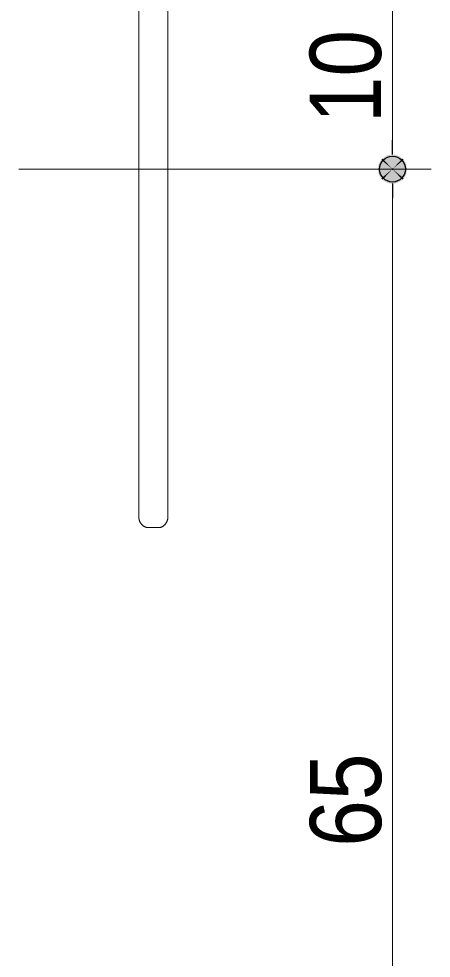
# Model space of a CAD drawing. Units: millimetres, scale not verified. Extents: x -4547 to 4547, y -2284 to 2284.
# Drawn here: x 987.1 to 1146.8, y 46.8 to 410.4 of the extents above; entities that cross this region are included whole.
import ezdxf
from ezdxf.enums import TextEntityAlignment as Align

# ---------------------------------------------------------------- set-up
doc = ezdxf.new("R2010")
doc.units = ezdxf.units.MM
doc.header["$LTSCALE"] = 20
doc.header["$PDMODE"] = 32
doc.header["$PDSIZE"] = 10
for name, color, linetype, lineweight in [('0-1_3一般', 7, 'Continuous', 15), ('0-3_0', 7, 'Continuous', 25), ('0-5_2寸法-1', 7, 'Continuous', 15)]:
    doc.layers.add(name, color=color, linetype=linetype, lineweight=lineweight)
doc.layers.add('0-4_Defpoints', color=7, linetype='Continuous')
doc.styles.add('ＭＳ Ｐゴシック', font='')
doc.styles.get('ＭＳ Ｐゴシック').set_extended_font_data('MS PGothic')

# ---------------------------------------------------------------- blocks, each defined once
blk = doc.blocks.new('グループ-54')
at = {"layer": '0-1_3一般', "lineweight": 5}
for p, q in [((47483.7, 13868.6), (47483.7, 4418.6)), ((47708.7, 4418.6), (47708.7, 13868.6)), ((47483.7, 4343.6), (47483.7, 4418.6)), ((47708.7, 4418.6), (47708.7, 4343.6)), ((47708.2, 4340.7), (47708.7, 4343.6)), ((47555.7, 4268.6), (47558.7, 4268.6)), ((47633.7, 4268.6), (47558.7, 4268.6))]:
    blk.add_line(p, q, dxfattribs=at)
for points in [[(47483.7, 4343.6), (47483.9, 4340.6), (47484.2, 4337.7), (47484.7, 4334.9), (47485.2, 4332.1), (47485.9, 4329.3), (47486.6, 4326.5), (47487.4, 4323.8), (47488.4, 4321.1), (47489.4, 4318.4), (47490.5, 4315.8), (47491.8, 4313.2), (47493.1, 4310.7), (47494.6, 4308.1), (47496.1, 4305.6), (47497.7, 4303.2), (47499.5, 4300.8), (47501.3, 4298.4), (47503.2, 4296), (47505.3, 4293.7), (47507.4, 4291.4), (47509.6, 4289.2), (47511.8, 4287), (47514.1, 4285), (47516.4, 4283.2), (47518.8, 4281.4), (47521.2, 4279.7), (47523.6, 4278.2), (47526.1, 4276.8), (47528.6, 4275.5), (47531.1, 4274.3), (47533.7, 4273.2), (47536.3, 4272.2), (47539, 4271.4), (47541.7, 4270.6), (47544.4, 4270), (47547.2, 4269.5), (47550, 4269.1), (47552.9, 4268.8), (47555.7, 4268.6)], [(47633.7, 4268.6), (47636.6, 4268.6), (47639.5, 4268.8), (47642.3, 4269.1), (47645.1, 4269.5), (47647.8, 4270), (47650.5, 4270.6), (47653.2, 4271.4), (47655.8, 4272.2), (47658.4, 4273.2), (47660.9, 4274.3), (47663.4, 4275.5), (47665.9, 4276.8), (47668.3, 4278.3), (47670.6, 4279.8), (47672.9, 4281.5), (47675.2, 4283.2), (47677.4, 4285.1), (47679.6, 4287.1), (47681.8, 4289.3), (47683.9, 4291.5), (47685.9, 4293.8), (47687.9, 4296.1), (47689.7, 4298.5), (47691.5, 4300.9), (47693.2, 4303.3), (47694.8, 4305.8), (47696.4, 4308.3), (47697.8, 4310.8), (47699.2, 4313.4), (47700.5, 4316), (47701.7, 4318.6), (47702.8, 4321.2), (47703.8, 4323.9), (47704.8, 4326.6), (47705.6, 4329.4), (47706.4, 4332.1), (47707.1, 4335), (47707.7, 4337.8), (47708.2, 4340.7)]]:
    blk.add_lwpolyline(points, dxfattribs=at)
blk = doc.blocks.new('グループ-63')
at = {"layer": '0-1_3一般'}
blk.add_blockref('グループ-54', (0, 0), dxfattribs=at)
blk = doc.blocks.new('_Dot')
at = {"layer": '0-3_0'}
blk.add_line((-10, 0), (-20, 0), dxfattribs=at)
for points in [[(0, 0), (-8.09, 5.88), (-7.29, 6.85)], [(0, 0), (-7.29, 6.85), (-6.37, 7.71)], [(0, 0), (-6.37, 7.71), (-5.36, 8.44)], [(0, 0), (-5.36, 8.44), (-4.26, 9.05)], [(0, 0), (-4.26, 9.05), (-3.09, 9.51)], [(0, 0), (-3.09, 9.51), (-1.87, 9.82)], [(0, 0), (-1.87, 9.82), (-0.63, 9.98)], [(0, 0), (-0.63, 9.98), (0.63, 9.98)], [(0, 0), (0.63, 9.98), (1.87, 9.82)], [(0, 0), (1.87, 9.82), (3.09, 9.51)], [(0, 0), (3.09, 9.51), (4.26, 9.05)], [(0, 0), (4.26, 9.05), (5.36, 8.44)], [(0, 0), (5.36, 8.44), (6.37, 7.71)], [(0, 0), (6.37, 7.71), (7.29, 6.85)], [(0, 0), (7.29, 6.85), (8.09, 5.88)], [(0, 0), (-10, 0), (-9.92, 1.25)], [(0, 0), (-9.92, -1.25), (-10, 0)], [(0, 0), (-9.92, 1.25), (-9.69, 2.49)], [(0, 0), (-9.69, -2.49), (-9.92, -1.25)], [(0, 0), (-9.69, 2.49), (-9.3, 3.68)], [(0, 0), (-9.3, -3.68), (-9.69, -2.49)], [(0, 0), (-9.3, 3.68), (-8.76, 4.82)], [(0, 0), (-8.76, -4.82), (-9.3, -3.68)], [(0, 0), (-8.76, 4.82), (-8.09, 5.88)], [(0, 0), (-8.09, -5.88), (-8.76, -4.82)], [(0, 0), (-7.29, -6.85), (-8.09, -5.88)], [(0, 0), (-6.37, -7.71), (-7.29, -6.85)], [(0, 0), (-5.36, -8.44), (-6.37, -7.71)], [(0, 0), (-4.26, -9.05), (-5.36, -8.44)], [(0, 0), (-3.09, -9.51), (-4.26, -9.05)], [(0, 0), (-1.87, -9.82), (-3.09, -9.51)], [(0, 0), (-0.63, -9.98), (-1.87, -9.82)], [(0, 0), (0.63, -9.98), (-0.63, -9.98)], [(0, 0), (8.09, 5.88), (8.76, 4.82)], [(0, 0), (8.76, 4.82), (9.3, 3.68)], [(0, 0), (9.3, 3.68), (9.69, 2.49)], [(0, 0), (9.69, 2.49), (9.92, 1.25)], [(0, 0), (9.92, 1.25), (10, 0)], [(0, 0), (1.87, -9.82), (0.63, -9.98)], [(0, 0), (3.09, -9.51), (1.87, -9.82)], [(0, 0), (4.26, -9.05), (3.09, -9.51)], [(0, 0), (5.36, -8.44), (4.26, -9.05)], [(0, 0), (6.37, -7.71), (5.36, -8.44)], [(0, 0), (7.29, -6.85), (6.37, -7.71)], [(0, 0), (8.09, -5.88), (7.29, -6.85)], [(0, 0), (8.76, -4.82), (8.09, -5.88)], [(0, 0), (9.3, -3.68), (8.76, -4.82)], [(0, 0), (9.69, -2.49), (9.3, -3.68)], [(0, 0), (9.92, -1.25), (9.69, -2.49)], [(0, 0), (10, 0), (9.92, -1.25)]]:
    blk.add_solid(points, dxfattribs=at)

msp = doc.modelspace()

# ---------------------------------------------------------------- linework, layer by layer
at = {"layer": '0-4_Defpoints'}
msp.add_point((1131.75, 352.2), dxfattribs=at)
at = {"layer": '0-5_2寸法-1'}
for p, q in [((1131.75, 415.95), (1131.75, 363.46)), ((987.06, 352.2), (1146.75, 352.2)), ((987.06, 352.2), (1146.75, 352.2)), ((1131.75, 340.95), (1131.75, -124.04))]:
    msp.add_line(p, q, dxfattribs=at)

# ---------------------------------------------------------------- block references
at = {"layer": '0-1_3一般', "xscale": 0.05, "yscale": 0.05}
msp.add_blockref('グループ-63', (-1340.62, 0), dxfattribs=at)
at = {"layer": '0-5_2寸法-1', "xscale": 0.5627563, "yscale": 0.5627563}
for rotation in [270, 90]:
    msp.add_blockref('_Dot', (1131.75, 352.2), dxfattribs=dict(at, rotation=rotation))

# ---------------------------------------------------------------- texts
at = {"layer": '0-5_2寸法-1', "style": 'ＭＳ Ｐゴシック', "width": 0.9}
for s, p in [('10', (1135.56, 369.96)), ('65', (1135.63, 89.93))]:
    msp.add_text(s, height=27.57, rotation=90, dxfattribs=at).set_placement(p, align=Align.BOTTOM_LEFT)

doc.saveas('drawing.dxf')
